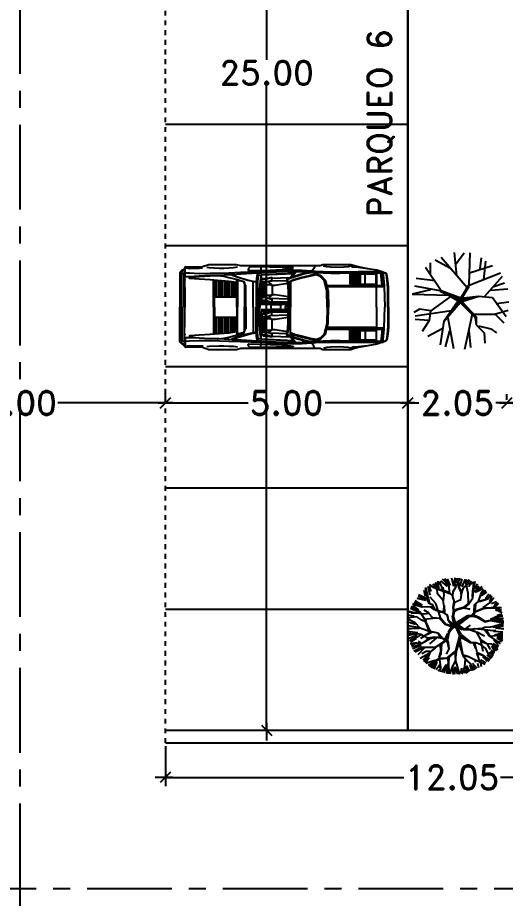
# Model space of a CAD drawing. Header units: millimetres. Extents: x 1590 to 1932, y -48 to 167.
# Drawn here: x 1657.69 to 1667.75, y 59.38 to 77.55 of the extents above; entities that cross this region are included whole.
import ezdxf

# ---------------------------------------------------------------- set-up
doc = ezdxf.new("R2010")
doc.units = ezdxf.units.MM
doc.header["$LTSCALE"] = 0.1
doc.header["$MEASUREMENT"] = 0
doc.header["$PDMODE"] = 35
doc.header["$PDSIZE"] = 0.75
doc.linetypes.add('CENTERX2', pattern=[4, 2.5, -0.5, 0.5, -0.5])
doc.linetypes.add('DASHED', pattern=[0.75, 0.5, -0.25])
doc.layers.get('0').update_dxf_attribs({"linetype": 'CONTINUOUS'})
doc.layers.get('DEFPOINTS').update_dxf_attribs({"linetype": 'CONTINUOUS'})
for name, color, linetype in [('C-PRKG-CARS', 1, 'CONTINUOUS'), ('CALLES', 3, 'CONTINUOUS'), ('L-SITE-TREE', 6, 'CONTINUOUS'), ('PARED', 4, 'CONTINUOUS'), ('PAREDES', 3, 'CONTINUOUS'), ('TEXT', 3, 'CONTINUOUS')]:
    doc.layers.add(name, color=color, linetype=linetype)
doc.styles.add('ROMAND', font='romand.shx')
doc.dimstyles.new('URBA', dxfattribs={"dimtxt": 20, "dimasz": 0.5, "dimexe": 1.25, "dimexo": 0.63, "dimgap": 0.63, "dimtad": 0, "dimtih": 1, "dimtoh": 1, "dimzin": 1, "dimdsep": 46, "dimtxsty": 'ROMAND', "dimcen": 2.5, "dimclrd": 1, "dimclre": 1, "dimclrt": 3, "dimadec": 0, "dimazin": 0, "dimtfac": 1, "dimtmove": 0, "dimatfit": 3, "dimfxl": 1, "dimtvp": 1, "dimtolj": 1, "dimtzin": 1, "dimarcsym": 0})

# ---------------------------------------------------------------- blocks, each defined once
blk = doc.blocks.new('02PTRX04')
at = {"color": 0, "linetype": 'ByBlock'}
for p, q in [((-0.1844, 0.4638), (-0.1643, 0.4411)), ((-0.1575, 0.4268), (-0.1641, 0.4744)), ((-0.1439, 0.4739), (-0.0961, 0.3981)), ((-0.08, 0.384), (-0.1276, 0.4828)), ((-0.0986, 0.4864), (-0.0833, 0.4309)), ((-0.08, 0.4506), (-0.0866, 0.4934)), ((-0.08, 0.4934), (-0.076, 0.4528)), ((-0.0778, 0.3731), (-0.0716, 0.4956)), ((-0.0394, 0.4228), (-0.0628, 0.4934)), ((-0.0373, 0.4246), (-0.0285, 0.5)), ((-0.0103, 0.4207), (0.0175, 0.4991)), ((-0.0103, 0.4966), (-0.0103, 0.4207)), ((-0.0051, 0.3603), (0.0359, 0.5)), ((0.0503, 0.489), (0.0605, 0.4335)), ((0.0896, 0.4206), (0.0615, 0.4978)), ((0.0908, 0.4536), (0.1111, 0.489)), ((0.0908, 0.4864), (0.0908, 0.4536)), ((0.0918, 0.4228), (0.124, 0.4806)), ((0.1437, 0.4714), (0.1086, 0.4134)), ((0.1437, 0.4006), (0.1615, 0.4638)), ((0.1474, 0.3862), (0.1817, 0.4612)), ((-0.2862, 0.3197), (-0.3316, 0.369)), ((-0.3132, 0.3805), (-0.2778, 0.3248)), ((-0.2175, 0.3559), (-0.31, 0.3862)), ((-0.2829, 0.4057), (-0.2424, 0.3805)), ((-0.2157, 0.3603), (-0.269, 0.4268)), ((-0.2606, 0.4268), (-0.2175, 0.3712)), ((-0.2175, 0.3712), (-0.2519, 0.4356)), ((-0.2047, 0.3646), (-0.2456, 0.44)), ((-0.2249, 0.4462), (-0.1946, 0.3754)), ((-0.1681, 0.3409), (-0.2047, 0.3646)), ((-0.2045, 0.4485), (-0.1668, 0.3981)), ((-0.1619, 0.4056), (-0.1747, 0.4312)), ((-0.1725, 0.3215), (-0.1575, 0.4268)), ((-0.0866, 0.3368), (-0.0778, 0.3902)), ((-0.0778, 0.3902), (-0.08, 0.4506)), ((-0.0694, 0.3175), (-0.0778, 0.3731)), ((-0.0073, 0.3603), (-0.0373, 0.4246)), ((0.094, 0.3347), (0.0896, 0.4206)), ((0.094, 0.3475), (0.1474, 0.3884)), ((0.0958, 0.3347), (0.1474, 0.3862)), ((0.1717, 0.4083), (0.1944, 0.4485)), ((0.1717, 0.3854), (0.217, 0.436)), ((0.1927, 0.3453), (0.3002, 0.3946)), ((0.1949, 0.3475), (0.1989, 0.3753)), ((0.2221, 0.3828), (0.2323, 0.4284)), ((0.2505, 0.3603), (0.2592, 0.4184)), ((0.2575, 0.3502), (0.3079, 0.378)), ((0.2725, 0.3148), (0.3232, 0.3652)), ((-0.3285, 0.2313), (-0.3916, 0.297)), ((-0.2778, 0.2846), (-0.3687, 0.335)), ((-0.3078, 0.2637), (-0.3509, 0.2871)), ((-0.3384, 0.3502), (-0.2778, 0.2846)), ((-0.265, 0.2659), (-0.2862, 0.3197)), ((-0.1681, 0.3368), (-0.2157, 0.3603)), ((-0.1725, 0.3215), (-0.1553, 0.2659)), ((-0.1553, 0.2831), (-0.1725, 0.3215)), ((-0.1297, 0.3387), (-0.1681, 0.3409)), ((-0.0972, 0.3325), (-0.1681, 0.3368)), ((-0.1488, 0.1884), (-0.1553, 0.2831)), ((-0.0866, 0.3368), (-0.1297, 0.3387)), ((-0.0716, 0.2377), (-0.1016, 0.2915)), ((-0.0029, 0.2571), (-0.0972, 0.3325)), ((-0.08, 0.3431), (-0.0778, 0.3281)), ((0.0037, 0.2593), (-0.0694, 0.3175)), ((-0.0113, 0.2721), (-0.0051, 0.3581)), ((0.0015, 0.2637), (-0.0073, 0.3603)), ((0.0315, 0.1756), (0.068, 0.2959)), ((0.0443, 0.1562), (0.0724, 0.3043)), ((0.0724, 0.3043), (0.094, 0.3347)), ((0.0746, 0.2981), (0.1218, 0.3131)), ((0.0808, 0.3109), (0.124, 0.3153)), ((0.1218, 0.3131), (0.1927, 0.3453)), ((0.2121, 0.2765), (0.2333, 0.3368)), ((0.2143, 0.2721), (0.287, 0.3065)), ((0.2183, 0.2853), (0.2848, 0.3043)), ((0.2333, 0.3368), (0.2505, 0.3603)), ((0.287, 0.3065), (0.3408, 0.3624)), ((0.3002, 0.2293), (0.3408, 0.3003)), ((0.3064, 0.3281), (0.3452, 0.3559)), ((0.3064, 0.3237), (0.3495, 0.3475)), ((0.3206, 0.2996), (0.3611, 0.335)), ((0.3408, 0.3003), (0.3751, 0.3259)), ((0.3408, 0.2744), (0.3838, 0.3098)), ((0.3509, 0.2667), (0.3863, 0.2919)), ((0.3611, 0.2492), (0.3963, 0.2744)), ((-0.4041, 0.1759), (-0.4723, 0.1835)), ((-0.4109, 0.1821), (-0.4624, 0.2034)), ((-0.3588, 0.196), (-0.457, 0.2163)), ((-0.3611, 0.2061), (-0.4471, 0.2364)), ((-0.3509, 0.2227), (-0.4346, 0.2593)), ((-0.3509, 0.2249), (-0.4259, 0.2615)), ((-0.3359, 0.2249), (-0.4197, 0.2699)), ((-0.3509, 0.1821), (-0.4109, 0.1821)), ((-0.2157, 0.2227), (-0.3509, 0.2227)), ((-0.269, 0.1346), (-0.3509, 0.1821)), ((-0.269, 0.2637), (-0.3078, 0.2637)), ((-0.2003, 0.124), (-0.2712, 0.1862)), ((-0.2113, 0.2249), (-0.265, 0.2659)), ((-0.1297, 0.1712), (-0.2157, 0.2227)), ((-0.106, 0.1456), (-0.2069, 0.2143)), ((-0.1553, 0.2659), (-0.1575, 0.1927)), ((-0.0932, 0.1518), (-0.0738, 0.2355)), ((-0.0844, 0.1496), (-0.0716, 0.2377)), ((0.0381, 0.098), (-0.0029, 0.2571)), ((0.0337, 0.1606), (0.0037, 0.2593)), ((0.0381, 0.1628), (0.0509, 0.2143)), ((0.1777, 0.1756), (0.2033, 0.2337)), ((0.1905, 0.1756), (0.1989, 0.2034)), ((0.1989, 0.2034), (0.2143, 0.2721)), ((0.2077, 0.1712), (0.2399, 0.184)), ((0.2399, 0.184), (0.3002, 0.2293)), ((0.253, 0.1434), (0.2788, 0.2616)), ((0.2572, 0.1563), (0.3175, 0.1821)), ((0.3153, 0.18), (0.369, 0.1864)), ((0.3175, 0.18), (0.3539, 0.2445)), ((0.366, 0.2061), (0.4013, 0.2616)), ((0.369, 0.1864), (0.4205, 0.2552)), ((0.369, 0.1864), (0.4313, 0.2422)), ((0.3812, 0.1809), (0.4342, 0.2163)), ((0.3863, 0.143), (0.4393, 0.2011)), ((0.4265, 0.1631), (0.4568, 0.1835)), ((-0.3958, 0.0811), (-0.4946, 0.0983)), ((-0.399, 0.1), (-0.4873, 0.1303)), ((-0.4, 0.1176), (-0.4796, 0.1542)), ((-0.4092, 0.1303), (-0.4698, 0.1682)), ((-0.3592, 0.0875), (-0.4, 0.1176)), ((-0.3528, 0.18), (-0.385, 0.1563)), ((-0.2604, 0.0596), (-0.3657, 0.1283)), ((-0.2948, 0.1262), (-0.3613, 0.0875)), ((-0.2862, 0.1327), (-0.3506, 0.18)), ((-0.2154, 0.1176), (-0.2948, 0.1262)), ((-0.2196, 0.1241), (-0.2862, 0.1327)), ((-0.2047, 0.1196), (-0.269, 0.1346)), ((-0.1595, 0.1197), (-0.2089, 0.1197)), ((-0.1425, 0.1284), (-0.2047, 0.1196)), ((-0.1382, 0.1284), (-0.1831, 0.0746)), ((-0.1509, 0.1262), (-0.1831, 0.0747)), ((-0.1126, 0.1456), (-0.1425, 0.1284)), ((-0.1104, 0.1368), (-0.1382, 0.1284)), ((-0.0866, 0.1434), (-0.1297, 0.1712)), ((-0.1104, 0.1368), (-0.0844, 0.0768)), ((-0.095, 0.1218), (-0.106, 0.1456)), ((-0.0778, 0.068), (-0.0932, 0.1412)), ((-0.0738, 0.0746), (-0.0866, 0.1434)), ((-0.0076, 0.0016), (0.0381, 0.098)), ((-0.0076, 0.0016), (0.0465, 0.0918)), ((0.0443, 0.1518), (0.0337, 0.1606)), ((0.0465, 0.0918), (0.0359, 0.1496)), ((0.0509, 0.0918), (0.0443, 0.1518)), ((0.0509, 0.1152), (0.1474, 0.1712)), ((0.0552, 0.1024), (0.1324, 0.154)), ((0.0574, 0.0918), (0.1518, 0.1668)), ((0.1474, 0.1712), (0.1905, 0.1756)), ((0.1518, 0.1668), (0.2077, 0.1712)), ((0.2078, 0.0617), (0.2551, 0.1413)), ((0.2143, 0.0617), (0.2938, 0.1025)), ((0.2551, 0.1413), (0.3153, 0.18)), ((0.2959, 0.0359), (0.3474, 0.1048)), ((0.3131, 0.0424), (0.3518, 0.109)), ((0.3474, 0.1048), (0.4227, 0.1584)), ((0.3518, 0.1048), (0.4849, 0.0897)), ((0.4013, 0.0926), (0.4823, 0.0722)), ((0.4217, 0.128), (0.4823, 0.1507)), ((0.4217, 0.1254), (0.4848, 0.1254)), ((0.4217, 0.1076), (0.4848, 0.1102)), ((0.4227, 0.1584), (0.4699, 0.1606)), ((-0.5053, 0.0274), (-0.3808, 0.0231)), ((-0.3743, 0.0231), (-0.5032, 0.0338)), ((-0.3916, 0.0722), (-0.5026, 0.0572)), ((-0.4258, 0.0854), (-0.5011, 0.0768)), ((-0.3916, 0.0168), (-0.4975, -0.0008)), ((-0.4967, 0.0854), (-0.4538, 0.0875)), ((-0.3681, 0.023), (-0.4219, -0.0329)), ((-0.3613, 0.0875), (-0.3958, 0.0811)), ((-0.265, 0.0596), (-0.3681, 0.023)), ((-0.2755, 0.0531), (-0.3098, -0.0392)), ((-0.2648, 0.051), (-0.3056, -0.0371)), ((-0.3012, 0.0897), (-0.2518, 0.064)), ((-0.1831, 0.0746), (-0.265, 0.0596)), ((-0.2625, 0.0531), (-0.1874, 0.0703)), ((-0.0456, 0.0102), (-0.1122, -0.0156)), ((-0.0392, 0.0016), (-0.1101, -0.0177)), ((-0.0371, 0.0037), (-0.08, 0.064)), ((-0.0416, 0.0187), (-0.0778, 0.068)), ((-0.0076, 0.0016), (-0.0756, -0.0585)), ((-0.0394, 0.0274), (-0.0738, 0.0746)), ((-0.0735, -0.05), (-0.0306, 0.0081)), ((-0.0199, 0.0037), (-0.0735, -0.05)), ((-0.0051, 0.0015), (-0.0416, 0.0187)), ((-0.0051, 0.0015), (-0.0394, 0.0274)), ((-0.0076, 0.0016), (-0.0327, -0.1037)), ((-0.0076, 0.0016), (0.0059, -0.0351)), ((0.0081, 0.0143), (0.0037, 0.0015)), ((0.0037, 0.0015), (0.0121, -0.0329)), ((0.0121, -0.0329), (0.0165, 0.0015)), ((0.0165, 0.0274), (0.0509, 0.0852)), ((0.0165, 0.0015), (0.0165, 0.0274)), ((0.0167, 0.0081), (0.0596, 0.0359)), ((0.0188, -0.0005), (0.051, 0.0252)), ((0.0274, -0.0091), (0.0768, 0.0317)), ((0.051, 0.0252), (0.0812, 0.0359)), ((0.0768, 0.0317), (0.0983, 0.0317)), ((0.0812, 0.0359), (0.1477, 0.0359)), ((0.0983, 0.0317), (0.152, -0.007)), ((0.1111, 0.0252), (0.1563, 0.0338)), ((0.1413, 0.0359), (0.2078, 0.0617)), ((0.1477, 0.0359), (0.1907, 0.0274)), ((0.1649, 0.0359), (0.2101, 0.0617)), ((0.1907, 0.0274), (0.2959, 0.0359)), ((0.2272, 0.0274), (0.2723, 0.0252)), ((0.2616, 0.0317), (0.2938, 0.0145)), ((0.2938, 0.0145), (0.3583, 0.0102)), ((0.3024, 0.0381), (0.3819, 0.0468)), ((0.3583, 0.0102), (0.4914, -0.0135)), ((0.3819, 0.0468), (0.4119, 0.0445)), ((0.3838, 0.0117), (0.4897, 0.0017)), ((0.3863, 0.0547), (0.4823, 0.0598)), ((0.409, 0.0193), (0.4948, 0.0295)), ((-0.4168, -0.0135), (-0.5051, -0.0413)), ((-0.4219, -0.0329), (-0.5012, -0.0717)), ((-0.4044, -0.0951), (-0.4881, -0.0822)), ((-0.3528, -0.0585), (-0.4044, -0.0951)), ((-0.3034, -0.0414), (-0.37, -0.1424)), ((-0.3056, -0.0371), (-0.3528, -0.0585)), ((-0.2024, -0.0801), (-0.3292, -0.065)), ((-0.2389, -0.0843), (-0.2797, -0.1295)), ((-0.1595, -0.0757), (-0.2389, -0.0843)), ((-0.1551, -0.078), (-0.2068, -0.2305)), ((-0.1122, -0.0156), (-0.1702, -0.0757)), ((-0.1101, -0.0177), (-0.1595, -0.0757)), ((-0.1509, -0.0757), (-0.0993, -0.0156)), ((-0.0779, -0.0478), (-0.0886, -0.1037)), ((-0.0756, -0.0585), (-0.0842, -0.108)), ((-0.0199, -0.0135), (-0.0348, -0.0994)), ((-0.0048, -0.0349), (-0.0241, -0.1016)), ((0.0059, -0.0351), (0.1218, -0.1083)), ((0.0209, -0.0051), (0.1455, -0.1017)), ((0.0209, -0.0157), (0.1174, -0.0889)), ((0.0231, -0.0373), (0.0209, -0.0157)), ((0.1152, -0.0973), (0.0231, -0.0373)), ((0.1174, -0.0889), (0.0337, -0.0351)), ((0.2183, -0.0911), (0.3002, -0.0435)), ((0.2293, -0.0933), (0.298, -0.0501)), ((0.298, -0.0501), (0.3558, -0.0607)), ((0.3002, -0.0435), (0.3495, -0.0545)), ((0.3495, -0.0545), (0.4589, -0.0435)), ((0.3558, -0.0607), (0.4439, -0.0973)), ((0.4376, -0.1039), (0.3579, -0.0651)), ((0.4526, -0.0351), (0.3623, -0.0523)), ((0.3914, -0.0617), (0.4848, -0.0639)), ((0.4013, -0.0008), (0.4897, -0.0288)), ((0.4141, -0.0767), (0.4897, -0.0792)), ((0.4932, -0.0395), (0.4526, -0.0351)), ((0.4589, -0.0435), (0.4914, -0.0545)), ((0.4932, -0.0457), (0.4676, -0.0417)), ((-0.4293, -0.1019), (-0.495, -0.1095)), ((-0.4494, -0.1339), (-0.486, -0.1424)), ((-0.428, -0.1339), (-0.4817, -0.1488)), ((-0.3814, -0.1398), (-0.4672, -0.1777)), ((-0.37, -0.1424), (-0.4624, -0.1982)), ((-0.385, -0.1295), (-0.4603, -0.1316)), ((-0.384, -0.165), (-0.4446, -0.2106)), ((-0.327, -0.1209), (-0.428, -0.1339)), ((-0.2797, -0.1295), (-0.327, -0.1209)), ((-0.2776, -0.1316), (-0.327, -0.1639)), ((-0.2217, -0.166), (-0.2625, -0.1982)), ((-0.2583, -0.2005), (-0.2217, -0.1746)), ((-0.2217, -0.1746), (-0.2432, -0.2176)), ((-0.2131, -0.1682), (-0.2368, -0.2176)), ((-0.1573, -0.1402), (-0.2217, -0.166)), ((-0.153, -0.1446), (-0.2131, -0.1682)), ((-0.1229, -0.136), (-0.1573, -0.1402)), ((-0.1273, -0.1488), (-0.153, -0.1446)), ((-0.1273, -0.136), (-0.1208, -0.2005)), ((-0.0886, -0.1037), (-0.1229, -0.1339)), ((-0.0993, -0.1166), (-0.1229, -0.136)), ((-0.1208, -0.209), (-0.1187, -0.1381)), ((-0.0842, -0.108), (-0.0993, -0.1166)), ((-0.0327, -0.1037), (-0.0199, -0.1574)), ((-0.0241, -0.1596), (-0.0285, -0.1919)), ((-0.0176, -0.166), (-0.0262, -0.1896)), ((-0.0241, -0.1016), (-0.0155, -0.1532)), ((-0.0199, -0.1574), (0.006, -0.1724)), ((-0.0155, -0.1532), (0.0146, -0.1682)), ((0.006, -0.1724), (0.0876, -0.1961)), ((0.0146, -0.1682), (0.0768, -0.1875)), ((0.1434, -0.1724), (0.064, -0.1833)), ((0.0897, -0.1875), (0.1434, -0.1724)), ((0.1455, -0.1017), (0.1152, -0.0973)), ((0.1218, -0.1083), (0.1627, -0.1105)), ((0.1518, -0.1017), (0.1733, -0.1017)), ((0.1627, -0.1105), (0.1905, -0.1448)), ((0.1733, -0.1017), (0.2183, -0.0911)), ((0.1839, -0.1145), (0.1989, -0.1448)), ((0.1861, -0.1145), (0.2293, -0.0933)), ((0.1885, -0.1467), (0.1928, -0.2176)), ((0.1905, -0.1448), (0.287, -0.1876)), ((0.2015, -0.2176), (0.195, -0.1488)), ((0.1989, -0.1448), (0.2848, -0.181)), ((0.2848, -0.181), (0.3901, -0.1942)), ((0.3967, -0.1854), (0.4698, -0.162)), ((0.409, -0.1701), (0.4772, -0.1373)), ((0.4265, -0.1121), (0.4721, -0.1248)), ((0.476, -0.1145), (0.4376, -0.1039)), ((0.4804, -0.1083), (0.4398, -0.0995)), ((0.4439, -0.0973), (0.4848, -0.0995)), ((-0.3485, -0.1919), (-0.4452, -0.2219)), ((-0.4022, -0.2176), (-0.4452, -0.2262)), ((-0.4387, -0.2348), (-0.4022, -0.2176)), ((-0.4344, -0.2434), (-0.355, -0.1961)), ((-0.346, -0.2106), (-0.4194, -0.2584)), ((-0.3107, -0.261), (-0.399, -0.2839)), ((-0.3056, -0.2686), (-0.3891, -0.304)), ((-0.2625, -0.1982), (-0.3485, -0.1919)), ((-0.2884, -0.2606), (-0.3142, -0.3873)), ((-0.269, -0.2305), (-0.3098, -0.396)), ((-0.2734, -0.2283), (-0.3034, -0.2821)), ((-0.2368, -0.2176), (-0.2734, -0.2283)), ((-0.2068, -0.2305), (-0.2648, -0.2971)), ((-0.1315, -0.2627), (-0.1895, -0.3315)), ((-0.1208, -0.2005), (-0.1315, -0.2627)), ((-0.1294, -0.2585), (-0.1208, -0.3207)), ((-0.0134, -0.2476), (-0.0327, -0.3014)), ((-0.0285, -0.1919), (-0.0176, -0.252)), ((-0.0262, -0.1896), (-0.0113, -0.2434)), ((-0.0113, -0.2434), (0.051, -0.2735)), ((0.0876, -0.1875), (0.1327, -0.2241)), ((0.0876, -0.1961), (0.1306, -0.2305)), ((0.1306, -0.2305), (0.1262, -0.3379)), ((0.1348, -0.2262), (0.1756, -0.2907)), ((0.1928, -0.2176), (0.2336, -0.2499)), ((0.2336, -0.2499), (0.2572, -0.3251)), ((0.2401, -0.2562), (0.326, -0.2799)), ((0.2444, -0.2499), (0.3303, -0.2778)), ((0.2809, -0.1896), (0.3497, -0.2369)), ((0.287, -0.1876), (0.3967, -0.1854)), ((0.3484, -0.2485), (0.3711, -0.3091)), ((0.3497, -0.2369), (0.3926, -0.2928)), ((0.366, -0.2307), (0.4192, -0.2533)), ((0.3901, -0.1942), (0.4245, -0.248)), ((0.4039, -0.1953), (0.4444, -0.2358)), ((0.4166, -0.1902), (0.4696, -0.1902)), ((-0.3034, -0.2821), (-0.385, -0.3207)), ((-0.3132, -0.304), (-0.3285, -0.3646)), ((-0.2653, -0.3165), (-0.288, -0.4051)), ((-0.2552, -0.3544), (-0.2727, -0.4101)), ((-0.067, -0.3444), (-0.2261, -0.3938)), ((-0.2154, -0.3896), (-0.0542, -0.3315)), ((-0.1895, -0.3315), (-0.196, -0.426)), ((-0.1208, -0.3207), (-0.1315, -0.4003)), ((-0.0649, -0.3444), (-0.0714, -0.4088)), ((-0.0306, -0.3056), (-0.0649, -0.3444)), ((-0.0327, -0.3014), (-0.0285, -0.3552)), ((-0.0285, -0.3552), (-0.0005, -0.4003)), ((0.0532, -0.3465), (0.0295, -0.3981)), ((0.0596, -0.3444), (0.0318, -0.4024)), ((0.051, -0.2735), (0.0596, -0.3444)), ((0.0554, -0.3272), (0.0532, -0.3465)), ((0.0596, -0.3444), (0.079, -0.3938)), ((0.1262, -0.3379), (0.1026, -0.4476)), ((0.1714, -0.2993), (0.1756, -0.3659)), ((0.1756, -0.2907), (0.1821, -0.3552)), ((0.18, -0.3552), (0.1971, -0.4562)), ((0.1821, -0.3552), (0.2702, -0.4067)), ((0.1995, -0.347), (0.2802, -0.3872)), ((0.2524, -0.3343), (0.2878, -0.3748)), ((0.2572, -0.3251), (0.311, -0.3659)), ((0.2652, -0.3116), (0.3206, -0.3493)), ((0.3054, -0.2813), (0.3382, -0.3317)), ((0.3303, -0.2778), (0.3604, -0.323)), ((-0.2261, -0.3938), (-0.2711, -0.4218)), ((-0.2071, -0.3974), (-0.2399, -0.4303)), ((-0.2045, -0.4), (-0.2198, -0.4379)), ((-0.196, -0.426), (-0.211, -0.4476)), ((-0.1768, -0.3898), (-0.1819, -0.4605)), ((-0.1365, -0.3773), (-0.1694, -0.458)), ((-0.0884, -0.4076), (-0.1541, -0.4631)), ((-0.0714, -0.4088), (-0.138, -0.4819)), ((-0.1229, -0.4798), (-0.0821, -0.426)), ((-0.0714, -0.411), (-0.1143, -0.484)), ((-0.0556, -0.415), (-0.0884, -0.4858)), ((-0.0202, -0.4051), (-0.0431, -0.4934)), ((-0.0005, -0.4003), (-0.0134, -0.4497)), ((-0.0134, -0.4497), (-0.0069, -0.4949)), ((0.0016, -0.4003), (0.0446, -0.4905)), ((0.005, -0.4453), (0.0101, -0.4908)), ((0.0318, -0.4024), (0.0295, -0.4926)), ((0.0429, -0.4101), (0.063, -0.4858)), ((0.0656, -0.4025), (0.0984, -0.4807)), ((0.079, -0.3938), (0.1607, -0.4626)), ((0.1026, -0.4476), (0.1176, -0.4798)), ((0.1211, -0.4453), (0.1389, -0.4781)), ((0.1287, -0.4051), (0.1717, -0.4529)), ((0.1821, -0.4583), (0.1735, -0.3701)), ((0.1756, -0.3659), (0.1907, -0.4562)), ((0.202, -0.3821), (0.2221, -0.4328)), ((0.2046, -0.3821), (0.2397, -0.4124))]:
    blk.add_line(p, q, dxfattribs=at)
blk = doc.blocks.new('02PTRX03')
at = {"color": 0, "linetype": 'ByBlock'}
for p, q in [((-0.1087, 0.31), (-0.1542, 0.4739)), ((-0.1262, 0.1755), (-0.0667, 0.4907)), ((0.126, 0.1376), (0.0454, 0.5033)), ((0.0909, 0.3057), (0.1085, 0.4823)), ((-0.1823, 0.2889), (-0.3329, 0.3688)), ((-0.1647, 0.2091), (-0.2033, 0.4529)), ((0.2516, 0.3321), (0.2556, 0.436)), ((-0.3189, 0.2049), (-0.3889, 0.3184)), ((0.1683, 0.2487), (0.2516, 0.3321)), ((0.1925, 0.2595), (0.3186, 0.2889)), ((0.3186, 0.2889), (0.3782, 0.331)), ((-0.3259, 0.2049), (-0.4625, 0.1923)), ((-0.3049, 0.104), (-0.3189, 0.2049)), ((-0.0176, -0.0011), (-0.1647, 0.2133)), ((-0.1647, 0.2133), (0.0008, 0.0186)), ((0.1575, 0.1712), (0.1683, 0.2487)), ((0.1683, 0.1654), (0.1683, 0.2487)), ((0.3606, 0.1334), (0.4517, 0.2259)), ((-0.4169, 0.0872), (-0.4765, 0.1208)), ((-0.0877, 0.104), (-0.4625, 0.1586)), ((-0.3014, 0.104), (-0.4169, 0.0872)), ((-0.0981, -0.0448), (-0.3014, 0.104)), ((-0.1165, 0.1483), (-0.0065, 0.0057)), ((-0.0006, 0.0088), (-0.1165, 0.1483)), ((0.1508, 0.1572), (-0.0006, 0.0088)), ((0.0008, 0.0186), (0.1575, 0.1712)), ((0.0052, -0.0002), (0.1508, 0.1572)), ((0.0183, 0.0066), (0.1683, 0.1654)), ((0.1435, 0.1376), (0.3571, 0.1376)), ((0.3361, -0.0347), (0.4762, 0.1628)), ((0.3571, 0.1376), (0.4972, 0.0956)), ((-0.0065, 0.0057), (-0.0126, -0.0152)), ((0.0183, 0.0066), (0.196, -0.0473)), ((0.3747, 0.0283), (0.5043, 0.0115)), ((-0.494, -0.0683), (-0.1189, -0.0568)), ((-0.3049, -0.1146), (-0.494, -0.0683)), ((-0.2033, -0.0978), (-0.1189, -0.0568)), ((0.0084, -0.0256), (-0.1955, -0.102)), ((-0.1788, -0.0954), (0.0113, -0.018)), ((-0.1165, -0.0625), (0.0052, -0.0032)), ((-0.0126, -0.0152), (-0.1165, -0.0625)), ((-0.0981, -0.0448), (-0.0176, -0.0011)), ((0.1745, -0.0419), (0.0052, -0.0002)), ((0.0052, -0.0032), (0.0676, -0.021)), ((0.0084, -0.0256), (0.1925, -0.0473)), ((0.0084, -0.0256), (0.0944, -0.1692)), ((0.0113, -0.018), (0.1745, -0.0419)), ((0.0172, -0.021), (0.0943, -0.1516)), ((0.196, -0.0473), (0.3361, -0.0347)), ((0.2556, -0.0473), (0.4377, -0.2533)), ((-0.2033, -0.102), (-0.466, -0.1524)), ((-0.1955, -0.102), (-0.3539, -0.3415)), ((0.0729, -0.1342), (-0.1928, -0.4466)), ((0.0944, -0.1608), (0.4167, -0.2869)), ((0.0944, -0.1692), (0.105, -0.4929)), ((0.3186, -0.1104), (0.4937, -0.123)), ((0.3396, -0.144), (0.4587, -0.186)), ((-0.2558, -0.207), (-0.452, -0.2281)), ((-0.3049, -0.2702), (-0.3049, -0.392)), ((-0.0331, -0.2575), (-0.0562, -0.4971)), ((0.2451, -0.2196), (0.2661, -0.4088)), ((-0.0982, -0.3331), (-0.2558, -0.4172)), ((0.0979, -0.2869), (0.3361, -0.3626)), ((0.21, -0.3289), (0.224, -0.4424)), ((-0.0445, -0.3756), (0.0419, -0.4929))]:
    blk.add_line(p, q, dxfattribs=at)
blk = doc.blocks.new('02PCAR10')
at = {"color": 0, "linetype": 'ByBlock'}
for p, q in [((-167.01, 29.77), (-168.52, 28.52)), ((-166.02, 30.01), (-167.01, 29.77)), ((-168.52, 28.52), (-169.02, 27.51)), ((-169.02, 27.51), (-166.02, 27.51)), ((-169.02, 27.51), (-169.02, -0.01)), ((-167.77, -0.01), (-167.77, 27.51)), ((-166.02, -0.01), (-166.02, 27.51)), ((-165.52, 21.74), (-165.52, 22.54)), ((-141.99, 0), (-141.99, 22.01)), ((-141.26, -0.01), (-141.26, 21.94)), ((-139.84, 21.81), (-139.84, 8.5)), ((-138.12, 21.65), (-138.12, 8.5)), ((-136.41, 21.56), (-136.41, 8.5)), ((-30.74, 26.25), (-30.74, 19.12)), ((-29.89, 26.25), (-29.89, 19.12)), ((-29.03, 26.25), (-29.03, 19.12)), ((-28.18, 26.25), (-28.18, 19.12)), ((-27.32, 26.25), (-27.32, 19.12)), ((-26.46, 26.25), (-26.46, 19.12)), ((-25.61, 26.25), (-25.61, 19.12)), ((-24.75, 26.25), (-24.75, 19.12)), ((-23.89, 26.25), (-23.89, 19.12)), ((-23.04, 26.25), (-23.04, 19.12)), ((-134.7, 21.42), (-134.7, 8.5)), ((-132.99, 21.27), (-132.99, 8.5)), ((-131.28, 21.13), (-131.28, 8.5)), ((-129.56, 20.97), (-129.56, 8.5)), ((-127.85, 20.72), (-127.85, 8.5)), ((-126.14, 20.46), (-126.14, 8.5)), ((-124.43, 20.2), (-124.43, 8.5)), ((-100.23, 20.27), (-102.73, 20.27)), ((-100.96, 19.51), (-101.48, 18.5)), ((-94.47, 18.01), (-97.21, 20.2)), ((-94.47, 18.01), (-94.47, 10.01)), ((-123.12, 8.25), (-141.26, 8.25)), ((-99.47, 7.75), (-102.73, 7.75)), ((-100.96, 8.5), (-101.48, 9.5)), ((-94.47, 10.01), (-97.2, 7.82)), ((-81.48, 3.5), (-103.48, 3.5)), ((-81.48, 2.23), (-103.48, 2.23)), ((-81.51, 6.52), (-96.34, 6.94)), ((-167.77, -0.01), (-167.77, -27.53)), ((-166.02, -0.01), (-166.02, -27.53)), ((-141.99, -0.02), (-141.99, -22.03)), ((-141.26, -0.01), (-141.26, -21.96)), ((-81.48, -2.25), (-103.48, -2.25)), ((-81.48, -3.52), (-103.48, -3.52)), ((-81.51, -6.53), (-96.34, -6.96)), ((-123.12, -8.26), (-141.26, -8.26)), ((-139.84, -21.82), (-139.84, -8.51)), ((-138.12, -21.66), (-138.12, -8.51)), ((-136.41, -21.58), (-136.41, -8.51)), ((-134.7, -21.43), (-134.7, -8.51)), ((-132.99, -21.29), (-132.99, -8.51)), ((-131.28, -21.15), (-131.28, -8.51)), ((-129.56, -20.99), (-129.56, -8.51)), ((-127.85, -20.74), (-127.85, -8.51)), ((-126.14, -20.48), (-126.14, -8.51)), ((-124.43, -20.22), (-124.43, -8.51)), ((-99.47, -7.77), (-102.73, -7.77)), ((-100.96, -8.52), (-101.48, -9.51)), ((-94.47, -10.03), (-97.2, -7.83)), ((-94.47, -18.02), (-94.47, -10.03)), ((-100.23, -20.28), (-102.73, -20.28)), ((-100.96, -19.53), (-101.48, -18.52)), ((-94.47, -18.02), (-97.21, -20.22)), ((-30.74, -26.27), (-30.74, -19.14)), ((-29.89, -26.27), (-29.89, -19.14)), ((-29.03, -26.27), (-29.03, -19.14)), ((-28.18, -26.27), (-28.18, -19.14)), ((-27.32, -26.27), (-27.32, -19.14)), ((-26.46, -26.27), (-26.46, -19.14)), ((-25.61, -26.27), (-25.61, -19.14)), ((-24.75, -26.27), (-24.75, -19.14)), ((-23.89, -26.27), (-23.89, -19.14)), ((-23.04, -26.27), (-23.04, -19.14)), ((-169.02, -27.53), (-166.02, -27.53)), ((-165.52, -21.76), (-165.52, -22.56))]:
    blk.add_line(p, q, dxfattribs=at)
for points in [[(0, 0), (0, 16.26), (-0.5, 21.76), (-1.25, 26.52), (-1.9, 27.39), (-5.48, 28.64), (-6.9, 29.14), (-9.4, 29.96), (-16.66, 31.26), (-24.68, 32.77), (-27.67, 33.52), (-30.45, 34.51), (-53.41, 34.51), (-55.45, 33.52), (-59.93, 33.52), (-119.99, 33.52), (-123.55, 34.51), (-145.98, 34.51), (-151.87, 32.44), (-161.52, 32.51), (-164.77, 32.77), (-165.27, 32.01), (-165.37, 31.38), (-166.02, 31.26), (-167.13, 30.16), (-167.53, 30.01), (-169.02, 28.52), (-169.51, 27.51), (-169.51, -0.01)], [(-49.11, 16.76), (-9.4, 16.76), (-3.92, 16.81), (-3.9, 17.75), (-4.9, 27.77), (-24.68, 27.77), (-31.42, 27.51), (-39.42, 27.27), (-46.68, 27.27), (-53.07, 27.51), (-59.2, 28.01), (-62.69, 28.26), (-69.95, 28.76), (-75.45, 28.9), (-77.45, 29.02), (-86.2, 28.64), (-95.96, 28.09), (-102.73, 27.66), (-106.48, 27.51), (-106.48, 27.54), (-119.99, 26.81), (-127.04, 26.38), (-129.75, 26.23), (-137.49, 25.76), (-144.75, 25.66), (-153.76, 25.22), (-161.52, 24.75), (-165.52, 24.75), (-165.52, 27.77), (-165.52, 30.08), (-165.37, 31.38)], [(-5.48, 28.64), (-9.4, 28.61), (-24.68, 28.76), (-39.42, 28.52), (-46.68, 28.52), (-59.2, 29.02), (-62.45, 29.26), (-69.95, 29.77), (-77.45, 30.01), (-86.2, 29.65), (-95.96, 29.09), (-103.22, 28.67), (-119.99, 28.06), (-129.75, 27.73), (-144.75, 27.41), (-153.76, 27.22), (-161.52, 27.51), (-165.03, 27.77), (-165.52, 27.77)], [(-165.03, 24.75), (-165.03, 30.08), (-165.03, 32.01), (-164.77, 32.77)], [(-150.58, 31.71), (-153.76, 31.52), (-161.52, 31.26), (-165.03, 32.01)], [(-122.49, 32.51), (-125.74, 32.01), (-129.75, 31.77), (-133.74, 31.52), (-137.49, 31.52), (-145.76, 32.01), (-147.51, 32.27)], [(-103.22, 33.52), (-103.72, 32.77), (-103.72, 29.89), (-103.22, 28.67), (-102.97, 27.66)], [(-75.45, 28.9), (-80.21, 23.76), (-79.82, 23.76), (-79.28, 23.97), (-74.95, 28.9), (-69.95, 28.61), (-64.37, 28.26), (-68.82, 27.27), (-75.89, 25.27), (-79.28, 23.97), (-81.12, 23.26), (-82.45, 22.77), (-81.87, 19.75), (-81.56, 13.01), (-81.43, -0.01)], [(-59.69, 33.52), (-59.93, 32.77), (-60.69, 31.52), (-62.19, 29.26), (-62.69, 28.26), (-62.69, 28.01), (-62.69, 28.01), (-67.83, 27.01), (-74.9, 25.01), (-79.87, 23.26), (-82.21, 22.51), (-81.46, 19.75), (-81.27, 18.01), (-81.07, 13.01), (-80.91, -0.01)], [(-16.66, 31.26), (-24.68, 32.27), (-28.92, 32.51), (-30.17, 33.26), (-32.67, 32.77), (-36.18, 32.51), (-39.42, 32.27), (-46.94, 32.51), (-49.93, 32.77), (-52.69, 33.26)], [(-165.52, 28.49), (-165.76, 28.23), (-165.76, 22.78), (-165.52, 22.54), (-165.52, 21.98), (-165.76, 21.74), (-165.76, 16.28), (-165.52, 16.04), (-165.52, 0)], [(-123.12, 0), (-123.12, 20.01), (-123.12, 20.01), (-129.75, 21), (-144.75, 22.25), (-153.76, 22.77), (-161.52, 23.26), (-161.52, 24.02), (-153.76, 24.98), (-144.75, 25.42), (-138.76, 25.68)], [(-138.5, 25.75), (-133.69, 25.16), (-129.75, 24.26), (-122.63, 22.51), (-117.52, 21), (-116.86, 19.75), (-116.86, 18.76), (-116.98, 18.76), (-117.23, 19.75), (-117.99, 20.76), (-123.48, 21.76), (-122.99, 21), (-122.73, 20.01), (-122.73, 0)], [(-107.45, 20.51), (-109.97, 20.76), (-114.78, 21.84), (-121.24, 23.76), (-126.74, 25.76), (-127.23, 26.02), (-127.16, 26.26)], [(-125.98, 26.45), (-126.65, 26.19), (-126.55, 25.95), (-120.98, 24.02), (-114.24, 22.01), (-107.45, 20.51)], [(-106.48, 27.51), (-106.72, 26.76), (-107.23, 23.26), (-107.45, 20.51), (-107.47, 15.76), (-107.47, -0.01)], [(-105.47, 27.51), (-105.72, 26.76), (-105.86, 25.64), (-106.22, 23.26), (-106.48, 20.51), (-106.48, 19.51), (-106.48, 14.75), (-106.48, -0.01)], [(-76.72, 27.56), (-95.96, 26.59), (-103.48, 26.02), (-105.86, 25.64)], [(-103.48, 26.02), (-103.98, 23.01), (-104.22, 21.26), (-104.47, 17.51), (-104.73, 14.51), (-104.73, 0)], [(-103.48, 24), (-103.98, 21.52), (-104.35, 18.5), (-104.41, 14.51), (-104.41, 0)], [(-77.04, 27.2), (-77.04, 27.2), (-77.04, 27.2), (-103.48, 26.02), (-103.48, 3.52)], [(-81.48, 4.02), (-94.7, 4.39), (-94.7, 4.39), (-94.71, 4), (-101.72, 4.75), (-102.73, 5.51), (-102.73, 8.49), (-102.97, 8.5), (-103.22, 9.5), (-103.22, 18.5), (-102.97, 19.51), (-102.73, 19.53), (-102.73, 22.51), (-101.72, 23.26), (-98.22, 23.5), (-94.71, 24.02), (-94.7, 23.61), (-80, 24.02)], [(-94.71, 24.02), (-97.47, 23.26), (-99.47, 22.51), (-102.47, 22.51)], [(-99.47, 22.51), (-99.47, 20.27), (-99.97, 18.5), (-99.97, 9.5), (-99.47, 7.75), (-99.47, 5.51)], [(-82.13, 21.48), (-96.34, 21.05), (-94.71, 21.52), (-94.7, 23.61)], [(-79.73, -0.01), (-79.83, 13.01), (-79.87, 18.01), (-79.92, 21.26), (-76.92, 22.51), (-71.25, 24.02), (-64.2, 25.76), (-60.57, 26.79), (-57.69, 26.76), (-54.69, 25.51), (-51.18, 21.76), (-48.94, 13.01), (-48.68, -0.01)], [(-49.68, -0.01), (-49.93, 13.01), (-52.19, 21.76), (-55.45, 25.01), (-58.44, 26.26), (-63.7, 25.27), (-70.74, 23.5), (-76.43, 22.01), (-79.49, 20.76), (-79.49, 13.01), (-79.44, -0.01)], [(-49.35, 17.75), (-5.15, 17.75), (-6.15, 27.77)], [(-0.39, -0.01), (-0.39, 15.25), (-0.39, 15.25), (-0.91, 21.76), (-1.64, 26.52), (-2.4, 27.51), (-4.9, 28.52), (-4.4, 27.77), (-4.23, 26.28), (-3.41, 17.75), (-3.41, 16.81), (-2.89, -0.01)], [(-115.98, -0.01), (-115.98, 17.25), (-116.86, 18.76), (-116.98, 0)], [(-109.97, 0), (-109.97, 20.76)], [(-103.22, 9.5), (-101.48, 9.5), (-101.48, 18.5), (-103.22, 18.5)], [(-102.97, 8.5), (-100.96, 8.5), (-100.96, 18.61)], [(-96.34, 21.05), (-99.47, 20.27), (-100.23, 20.27), (-100.96, 18.61), (-100.96, 19.51), (-102.73, 19.53)], [(-99.97, 18.5), (-96.46, 18.5), (-94.47, 18.01), (-91.97, 18.01), (-81.89, 19.65)], [(-9.66, -0.01), (-9.66, 16.5), (-49.11, 16.5)], [(-81.53, 8.3), (-91.97, 10.01), (-94.47, 10.01), (-96.46, 9.5), (-99.97, 9.5)], [(-99.47, 7.75), (-94.71, 6.5), (-94.7, 4.39)], [(-94.71, 4), (-97.47, 4.75), (-99.47, 5.51), (-102.47, 5.51)], [(-81.65, 1.36), (-83.69, 1.36), (-83.69, -0.78), (-81.65, -0.78)], [(0, -0.02), (0, -16.28), (-0.5, -21.77), (-1.25, -26.53), (-1.9, -27.41), (-5.48, -28.66), (-6.9, -29.15), (-9.4, -29.98), (-16.66, -31.28), (-24.68, -32.78), (-27.67, -33.54), (-30.45, -34.53), (-53.41, -34.53), (-55.45, -33.54), (-59.93, -33.54), (-119.99, -33.54), (-123.55, -34.53), (-145.98, -34.53), (-151.87, -32.46), (-161.52, -32.53), (-164.77, -32.78), (-165.27, -32.03), (-165.37, -31.4), (-166.02, -31.28), (-167.13, -30.18), (-167.53, -30.03), (-169.02, -28.54), (-169.51, -27.53), (-169.51, -0.01)], [(-165.52, -30.06), (-166.02, -30.03), (-167.01, -29.79), (-168.52, -28.54), (-169.02, -27.53), (-169.02, -0.01)], [(-165.52, -28.5), (-165.76, -28.25), (-165.76, -22.8), (-165.52, -22.56), (-165.52, -22), (-165.76, -21.76), (-165.76, -16.29), (-165.52, -16.05), (-165.52, -0.02)], [(-123.12, -0.02), (-123.12, -20.03), (-123.12, -20.03), (-129.75, -21.02), (-144.75, -22.27), (-153.76, -22.78), (-161.52, -23.28), (-161.52, -24.03), (-153.76, -24.99), (-144.75, -25.44), (-138.76, -25.69)], [(-138.5, -25.76), (-133.69, -25.18), (-129.75, -24.27), (-122.63, -22.53), (-117.52, -21.02), (-116.86, -19.77), (-116.86, -18.78), (-116.98, -18.78), (-117.23, -19.77), (-117.99, -20.78), (-123.48, -21.77), (-122.99, -21.02), (-122.73, -20.03), (-122.73, -0.02)], [(-115.98, -0.01), (-115.98, -17.27), (-116.86, -18.78), (-116.98, -0.02)], [(-109.97, -0.02), (-109.97, -20.78)], [(-106.48, -27.53), (-106.72, -26.77), (-107.23, -23.28), (-107.45, -20.52), (-107.47, -15.78), (-107.47, -0.01)], [(-105.47, -27.53), (-105.72, -26.77), (-105.86, -25.66), (-106.22, -23.28), (-106.48, -20.52), (-106.48, -19.53), (-106.48, -14.77), (-106.48, -0.01)], [(-103.48, -26.04), (-103.98, -23.02), (-104.22, -21.28), (-104.47, -17.53), (-104.73, -14.53), (-104.73, -0.02)], [(-103.48, -24.02), (-103.98, -21.53), (-104.35, -18.52), (-104.41, -14.53), (-104.41, -0.02)], [(-77.04, -27.22), (-77.04, -27.22), (-77.04, -27.22), (-103.48, -26.04), (-103.48, -3.54)], [(-81.48, -4.03), (-94.7, -4.41), (-94.7, -4.41), (-94.71, -4.02), (-101.72, -4.77), (-102.73, -5.52), (-102.73, -8.5), (-102.97, -8.52), (-103.22, -9.51), (-103.22, -18.52), (-102.97, -19.53), (-102.73, -19.55), (-102.73, -22.53), (-101.72, -23.28), (-98.22, -23.52), (-94.71, -24.03), (-94.7, -23.62), (-80, -24.03)], [(-94.71, -4.02), (-97.47, -4.77), (-99.47, -5.52), (-102.47, -5.52)], [(-99.47, -22.53), (-99.47, -20.28), (-99.97, -18.52), (-99.97, -9.51), (-99.47, -7.77), (-99.47, -5.52)], [(-99.47, -7.77), (-94.71, -6.52), (-94.7, -4.41)], [(-75.45, -28.91), (-80.21, -23.78), (-79.82, -23.78), (-79.28, -23.98), (-74.95, -28.91), (-69.95, -28.62), (-64.37, -28.28), (-68.82, -27.29), (-75.89, -25.28), (-79.28, -23.98), (-81.12, -23.28), (-82.45, -22.78), (-81.87, -19.77), (-81.56, -13.02), (-81.43, -0.01)], [(-59.69, -33.54), (-59.93, -32.78), (-60.69, -31.53), (-62.19, -29.27), (-62.69, -28.28), (-62.69, -28.02), (-62.69, -28.02), (-67.83, -27.03), (-74.9, -25.03), (-79.87, -23.28), (-82.21, -22.53), (-81.46, -19.77), (-81.27, -18.02), (-81.07, -13.02), (-80.91, -0.01)], [(-79.73, -0.01), (-79.83, -13.02), (-79.87, -18.02), (-79.92, -21.28), (-76.92, -22.53), (-71.25, -24.03), (-64.2, -25.78), (-60.57, -26.81), (-57.69, -26.77), (-54.69, -25.52), (-51.18, -21.77), (-48.94, -13.02), (-48.68, -0.01)], [(-49.68, -0.01), (-49.93, -13.02), (-52.19, -21.77), (-55.45, -25.03), (-58.44, -26.28), (-63.7, -25.28), (-70.74, -23.52), (-76.43, -22.03), (-79.49, -20.78), (-79.49, -13.02), (-79.44, -0.01)], [(-9.66, -0.01), (-9.66, -16.52), (-49.11, -16.52)], [(-0.39, -0.01), (-0.39, -15.27), (-0.39, -15.27), (-0.91, -21.77), (-1.64, -26.53), (-2.4, -27.53), (-4.9, -28.54), (-4.4, -27.78), (-4.23, -26.29), (-3.41, -17.77), (-3.41, -16.82), (-2.89, -0.01)], [(-103.22, -9.51), (-101.48, -9.51), (-101.48, -18.52), (-103.22, -18.52)], [(-102.97, -8.52), (-100.96, -8.52), (-100.96, -18.62)], [(-81.53, -8.31), (-91.97, -10.03), (-94.47, -10.03), (-96.46, -9.51), (-99.97, -9.51)], [(-49.11, -16.77), (-9.4, -16.77), (-3.92, -16.82), (-3.9, -17.77), (-4.9, -27.78), (-24.68, -27.78), (-31.42, -27.53), (-39.42, -27.29), (-46.68, -27.29), (-53.07, -27.53), (-59.2, -28.02), (-62.69, -28.28), (-69.95, -28.78), (-75.45, -28.91), (-77.45, -29.03), (-86.2, -28.66), (-95.96, -28.11), (-102.73, -27.68), (-106.48, -27.53), (-106.48, -27.56), (-119.99, -26.82), (-127.04, -26.4), (-129.75, -26.24), (-137.49, -25.78), (-144.75, -25.68), (-153.76, -25.23), (-161.52, -24.77), (-165.52, -24.77), (-165.52, -27.78), (-165.52, -30.1), (-165.37, -31.4)], [(-107.45, -20.52), (-109.97, -20.78), (-114.78, -21.86), (-121.24, -23.78), (-126.74, -25.78), (-127.23, -26.04), (-127.16, -26.28)], [(-125.98, -26.47), (-126.65, -26.21), (-126.55, -25.97), (-120.98, -24.03), (-114.24, -22.03), (-107.45, -20.52)], [(-96.34, -21.07), (-99.47, -20.28), (-100.23, -20.28), (-100.96, -18.62), (-100.96, -19.53), (-102.73, -19.55)], [(-99.97, -18.52), (-96.46, -18.52), (-94.47, -18.02), (-91.97, -18.02), (-81.89, -19.67)], [(-82.13, -21.5), (-96.34, -21.07), (-94.71, -21.53), (-94.7, -23.62)], [(-49.35, -17.77), (-5.15, -17.77), (-6.15, -27.78)], [(-5.48, -28.66), (-9.4, -28.62), (-24.68, -28.78), (-39.42, -28.54), (-46.68, -28.54), (-59.2, -29.03), (-62.45, -29.27), (-69.95, -29.79), (-77.45, -30.03), (-86.2, -29.67), (-95.96, -29.1), (-103.22, -28.69), (-119.99, -28.08), (-129.75, -27.75), (-144.75, -27.42), (-153.76, -27.24), (-161.52, -27.53), (-165.03, -27.78), (-165.52, -27.78)], [(-165.03, -24.77), (-165.03, -30.1), (-165.03, -32.03), (-164.77, -32.78)], [(-76.72, -27.58), (-95.96, -26.6), (-103.48, -26.04), (-105.86, -25.66)], [(-103.22, -33.54), (-103.72, -32.78), (-103.72, -29.91), (-103.22, -28.69), (-102.97, -27.68)], [(-94.71, -24.03), (-97.47, -23.28), (-99.47, -22.53), (-102.47, -22.53)], [(-150.96, -31.71), (-153.76, -31.53), (-161.52, -31.28), (-165.03, -32.03)], [(-122.49, -32.53), (-125.74, -32.03), (-129.75, -31.79), (-133.74, -31.53), (-137.49, -31.53), (-145.76, -32.03), (-147.51, -32.29)], [(-16.66, -31.28), (-24.68, -32.29), (-28.92, -32.53), (-30.17, -33.28), (-32.67, -32.78), (-36.18, -32.53), (-39.42, -32.29), (-46.94, -32.53), (-49.93, -32.78), (-52.69, -33.28)]]:
    blk.add_lwpolyline(points, dxfattribs=at)
for points in [[(-77.45, 31.74), (-77.45, 32.01), (-86.2, 32.15), (-95.96, 32.63), (-103.72, 32.77), (-103.98, 32.77), (-111.97, 32.77), (-112.51, 32.63), (-113.74, 31.52), (-113.98, 30.2), (-113.48, 29.84), (-113.48, 29.84), (-103.98, 29.89), (-95.96, 30.16), (-86.2, 30.61), (-77.45, 31.74)], [(-31.42, 18.76), (-9.91, 18.76), (-9.91, 26.76), (-24.68, 26.76), (-31.42, 26.52)], [(-18.91, 26.76), (-17.79, 27.27), (-9.66, 27.27), (-9.66, 18.26), (-17.79, 18.26), (-18.91, 18.76)], [(-87.45, 1.69), (-87.45, -1.96), (-95.51, -1.96), (-95.51, 1.69)], [(-31.42, -18.78), (-9.91, -18.78), (-9.91, -26.77), (-24.68, -26.77), (-31.42, -26.53)], [(-18.91, -26.77), (-17.79, -27.29), (-9.66, -27.29), (-9.66, -18.28), (-17.79, -18.28), (-18.91, -18.78)], [(-77.45, -31.76), (-77.45, -32.03), (-86.2, -32.17), (-95.96, -32.65), (-103.72, -32.78), (-103.98, -32.78), (-111.97, -32.78), (-112.51, -32.65), (-113.74, -31.53), (-113.98, -30.22), (-113.48, -29.86), (-113.48, -29.86), (-103.98, -29.91), (-95.96, -30.18), (-86.2, -30.63), (-77.45, -31.76)]]:
    blk.add_lwpolyline(points, close=True, dxfattribs=at)
blk = doc.blocks.new('UTP1$0$DIMBLOCK')
at = {"color": 1}
blk.add_line((-7.5, 0), (10.5, 0), dxfattribs=at)
at = {"color": 4}
blk.add_line((-5.25, -5.25), (5.25, 5.25), dxfattribs=at)
blk = doc.blocks.new('*D172')
at = {"layer": 'CALLES', "color": 1, "linetype": 'Continuous', "transparency": 16777216}
for p, q in [((1654.736, 69.66), (1654.736, 69.778)), ((1660.736, 69.66), (1660.736, 69.778)), ((1654.756, 69.598), (1656.954, 69.598)), ((1660.716, 69.598), (1658.518, 69.598))]:
    blk.add_line(p, q, dxfattribs=at)
at = {"layer": 'DEFPOINTS', "color": 0, "linetype": 'Continuous', "transparency": 16777216}
for p in [(1654.736, 69.598), (1660.736, 69.598), (1660.736, 69.598)]:
    blk.add_point(p, dxfattribs=at)
at = {"layer": 'CALLES', "color": 1, "linetype": 'Continuous', "transparency": 16777216, "xscale": 0.02, "yscale": 0.02, "zscale": 0.02, "rotation": 180}
blk.add_blockref('UTP1$0$DIMBLOCK', (1654.736, 69.598), dxfattribs=at)
at = {"layer": 'CALLES', "color": 1, "linetype": 'Continuous', "transparency": 16777216, "xscale": 0.02, "yscale": 0.02, "zscale": 0.02}
blk.add_blockref('UTP1$0$DIMBLOCK', (1660.736, 69.598), dxfattribs=at)
at = {"layer": 'CALLES', "color": 3, "linetype": 'Continuous', "transparency": 16777216, "insert": (1657.736, 69.598), "char_height": 0.5, "attachment_point": 5, "style": 'ROMAND'}
blk.add_mtext('\\A1;6.00', dxfattribs=at)
blk = doc.blocks.new('*D173')
at = {"layer": 'CALLES', "color": 1, "linetype": 'Continuous', "transparency": 16777216}
for p, q in [((1660.736, 69.66), (1660.736, 69.778)), ((1665.736, 69.66), (1665.736, 69.778)), ((1660.756, 69.598), (1662.442, 69.598)), ((1665.716, 69.598), (1664.03, 69.598))]:
    blk.add_line(p, q, dxfattribs=at)
at = {"layer": 'DEFPOINTS', "color": 0, "linetype": 'Continuous', "transparency": 16777216}
for p in [(1660.736, 69.598), (1665.736, 69.598), (1665.736, 69.598)]:
    blk.add_point(p, dxfattribs=at)
at = {"layer": 'CALLES', "color": 1, "linetype": 'Continuous', "transparency": 16777216, "xscale": 0.02, "yscale": 0.02, "zscale": 0.02, "rotation": 180}
blk.add_blockref('UTP1$0$DIMBLOCK', (1660.736, 69.598), dxfattribs=at)
at = {"layer": 'CALLES', "color": 1, "linetype": 'Continuous', "transparency": 16777216, "xscale": 0.02, "yscale": 0.02, "zscale": 0.02}
blk.add_blockref('UTP1$0$DIMBLOCK', (1665.736, 69.598), dxfattribs=at)
at = {"layer": 'CALLES', "color": 3, "linetype": 'Continuous', "transparency": 16777216, "insert": (1663.236, 69.598), "char_height": 0.5, "attachment_point": 5, "style": 'ROMAND'}
blk.add_mtext('\\A1;5.00', dxfattribs=at)
blk = doc.blocks.new('*D174')
at = {"layer": 'CALLES', "color": 1, "linetype": 'Continuous', "transparency": 16777216}
for p, q in [((1665.736, 69.66), (1665.736, 69.778)), ((1667.783, 69.66), (1667.783, 69.778)), ((1665.756, 69.598), (1665.966, 69.598)), ((1667.763, 69.598), (1667.553, 69.598))]:
    blk.add_line(p, q, dxfattribs=at)
at = {"layer": 'DEFPOINTS', "color": 0, "linetype": 'Continuous', "transparency": 16777216}
for p in [(1665.736, 69.598), (1667.783, 69.598), (1667.783, 69.598)]:
    blk.add_point(p, dxfattribs=at)
at = {"layer": 'CALLES', "color": 1, "linetype": 'Continuous', "transparency": 16777216, "xscale": 0.02, "yscale": 0.02, "zscale": 0.02, "rotation": 180}
blk.add_blockref('UTP1$0$DIMBLOCK', (1665.736, 69.598), dxfattribs=at)
at = {"layer": 'CALLES', "color": 1, "linetype": 'Continuous', "transparency": 16777216, "xscale": 0.02, "yscale": 0.02, "zscale": 0.02}
blk.add_blockref('UTP1$0$DIMBLOCK', (1667.783, 69.598), dxfattribs=at)
at = {"layer": 'CALLES', "color": 3, "linetype": 'Continuous', "transparency": 16777216, "insert": (1666.759, 69.598), "char_height": 0.5, "attachment_point": 5, "style": 'ROMAND'}
blk.add_mtext('\\A1;2.05', dxfattribs=at)
blk = doc.blocks.new('*D175')
at = {"layer": 'CALLES', "color": 1, "linetype": 'Continuous', "transparency": 16777216}
for p, q in [((1667.783, 69.66), (1667.783, 69.778)), ((1672.783, 69.66), (1672.783, 69.778)), ((1667.803, 69.598), (1669.489, 69.598)), ((1672.763, 69.598), (1671.077, 69.598))]:
    blk.add_line(p, q, dxfattribs=at)
at = {"layer": 'DEFPOINTS', "color": 0, "linetype": 'Continuous', "transparency": 16777216}
for p in [(1667.783, 69.598), (1672.783, 69.598), (1672.783, 69.598)]:
    blk.add_point(p, dxfattribs=at)
at = {"layer": 'CALLES', "color": 1, "linetype": 'Continuous', "transparency": 16777216, "xscale": 0.02, "yscale": 0.02, "zscale": 0.02, "rotation": 180}
blk.add_blockref('UTP1$0$DIMBLOCK', (1667.783, 69.598), dxfattribs=at)
at = {"layer": 'CALLES', "color": 1, "linetype": 'Continuous', "transparency": 16777216, "xscale": 0.02, "yscale": 0.02, "zscale": 0.02}
blk.add_blockref('UTP1$0$DIMBLOCK', (1672.783, 69.598), dxfattribs=at)
at = {"layer": 'CALLES', "color": 3, "linetype": 'Continuous', "transparency": 16777216, "insert": (1670.283, 69.598), "char_height": 0.5, "attachment_point": 5, "style": 'ROMAND'}
blk.add_mtext('\\A1;5.00', dxfattribs=at)
blk = doc.blocks.new('*D188')
at = {"layer": 'CALLES', "color": 1, "linetype": 'Continuous', "transparency": 16777216}
for p, q in [((1660.736, 62.524), (1660.736, 61.697)), ((1672.783, 62.524), (1672.783, 61.697)), ((1660.756, 61.877), (1665.658, 61.877)), ((1672.763, 61.877), (1667.651, 61.877))]:
    blk.add_line(p, q, dxfattribs=at)
at = {"layer": 'DEFPOINTS', "color": 0, "linetype": 'Continuous', "transparency": 16777216}
for p in [(1660.736, 62.587), (1672.783, 62.587), (1672.783, 61.877)]:
    blk.add_point(p, dxfattribs=at)
at = {"layer": 'CALLES', "color": 1, "linetype": 'Continuous', "transparency": 16777216, "xscale": 0.02, "yscale": 0.02, "zscale": 0.02, "rotation": 180}
blk.add_blockref('UTP1$0$DIMBLOCK', (1660.736, 61.877), dxfattribs=at)
at = {"layer": 'CALLES', "color": 1, "linetype": 'Continuous', "transparency": 16777216, "xscale": 0.02, "yscale": 0.02, "zscale": 0.02}
blk.add_blockref('UTP1$0$DIMBLOCK', (1672.783, 61.877), dxfattribs=at)
at = {"layer": 'CALLES', "color": 3, "linetype": 'Continuous', "transparency": 16777216, "insert": (1666.654, 61.877), "char_height": 0.5, "attachment_point": 5, "style": 'ROMAND'}
blk.add_mtext('\\A1;12.05', dxfattribs=at)
blk = doc.blocks.new('*D194')
at = {"layer": 'CALLES', "color": 1, "linetype": 'Continuous', "transparency": 16777216}
for p, q in [((1660.798, 87.848), (1663.005, 87.848)), ((1662.825, 87.828), (1662.825, 76.676)), ((1662.825, 62.868), (1662.825, 76.136)), ((1660.798, 62.848), (1663.005, 62.848))]:
    blk.add_line(p, q, dxfattribs=at)
at = {"layer": 'DEFPOINTS', "color": 0, "linetype": 'Continuous', "transparency": 16777216}
for p in [(1660.736, 87.848), (1660.736, 62.848), (1662.825, 62.848)]:
    blk.add_point(p, dxfattribs=at)
at = {"layer": 'CALLES', "color": 1, "linetype": 'Continuous', "transparency": 16777216, "xscale": 0.02, "yscale": 0.02, "zscale": 0.02}
for p, rotation in [((1662.825, 87.848), 90), ((1662.825, 62.848), 270)]:
    blk.add_blockref('UTP1$0$DIMBLOCK', p, dxfattribs=dict(at, rotation=rotation))
at = {"layer": 'CALLES', "color": 3, "linetype": 'Continuous', "transparency": 16777216, "insert": (1662.825, 76.406), "char_height": 0.5, "attachment_point": 5, "style": 'ROMAND'}
blk.add_mtext('\\A1;25.00', dxfattribs=at)

msp = doc.modelspace()

# ---------------------------------------------------------------- linework, layer by layer
at = {"color": 2, "linetype": 'Continuous'}
for p, q in [((1660.7358, 75.3476), (1665.7358, 75.3476)), ((1660.7358, 72.8476), (1665.7358, 72.8476)), ((1660.7358, 70.3476), (1665.7358, 70.3476)), ((1660.7358, 67.8476), (1665.7358, 67.8476)), ((1660.7358, 65.3476), (1665.7358, 65.3476))]:
    msp.add_line(p, q, dxfattribs=at)
at = {"layer": 'PARED', "color": 4}
for p, q in [((1665.7358, 87.8476), (1665.7358, 62.8476)), ((1665.7358, 62.8476), (1665.7358, 87.4509)), ((1660.7358, 62.8476), (1672.7831, 62.8476)), ((1660.7358, 62.5869), (1672.7831, 62.5869))]:
    msp.add_line(p, q, dxfattribs=at)
at = {"layer": 'PAREDES', "color": 1, "linetype": 'CENTERX2', "ltscale": 7}
for p, q in [((1657.7358, 59.5869), (1657.7358, 91.1083)), ((1636.7211, 59.5869), (1730.0279, 59.5869)), ((1657.7358, -3.6824), (1657.7358, 59.5869))]:
    msp.add_line(p, q, dxfattribs=at)
at = {"layer": 'PAREDES', "color": 2, "linetype": 'DASHED'}
msp.add_line((1660.7358, 62.5869), (1660.7358, 88.1083), dxfattribs=at)

# ---------------------------------------------------------------- block references
at = {"layer": 'C-PRKG-CARS', "xscale": -0.02539999999999054, "yscale": 0.02539999999999765, "zscale": 0.0254, "rotation": 180}
msp.add_blockref('02PCAR10', (1665.338, 71.573), dxfattribs=at)
at = {"layer": 'L-SITE-TREE', "color": 1, "xscale": -2, "yscale": 2, "zscale": 2, "rotation": 180}
for name, p in [('02PTRX03', (1666.814, 71.706)), ('02PTRX04', (1666.731, 65.0012))]:
    msp.add_blockref(name, p, dxfattribs=at)

# ---------------------------------------------------------------- texts
at = {"layer": 'TEXT', "style": 'ROMAND'}
msp.add_text('PARQUEO 6', height=0.5, rotation=90, dxfattribs=at).set_placement((1665.4049, 73.4294))

# ---------------------------------------------------------------- dimensions: what is measured, and where the dimension line sits
at = {"layer": 'CALLES', "color": 2, "linetype": 'Continuous'}
dim = msp.add_linear_dim(base=(1662.825, 62.8476), p1=(1660.7358, 87.8476), p2=(1660.7358, 62.8476), angle=90, dimstyle='URBA', override={"dimtxt": 0.5, "dimasz": 0.02, "dimexe": 0.18, "dimexo": 0.0625, "dimgap": 0.02, "dimzin": 0, "dimblk1": 'UTP1$0$DIMBLOCK', "dimblk2": 'UTP1$0$DIMBLOCK', "dimsah": 1, "dimcen": 0.09, "dimtdec": 4, "dimtofl": 0, "dimtvp": 0, "dimtzin": 0}, dxfattribs=at)
dim.commit()
dim.dimension.update_dxf_attribs({"geometry": '*D194', "text_midpoint": (1662.825, 76.4058), "dimtype": 160})
for base, p1, p2, picture, middle in [((1660.7358, 69.5979), (1654.7358, 69.5979), (1660.7358, 69.5979), '*D172', (1657.7358, 69.5979)), ((1665.7358, 69.5979), (1660.7358, 69.5979), (1665.7358, 69.5979), '*D173', (1663.2358, 69.5979)), ((1667.7831, 69.5979), (1665.7358, 69.5979), (1667.7831, 69.5979), '*D174', (1666.7594, 69.5979)), ((1672.7831, 69.5979), (1667.7831, 69.5979), (1672.7831, 69.5979), '*D175', (1670.2831, 69.5979))]:
    dim = msp.add_linear_dim(base=base, p1=p1, p2=p2, dimstyle='URBA', override={"dimtxt": 0.5, "dimasz": 0.02, "dimexe": 0.18, "dimexo": 0.0625, "dimgap": 0.02, "dimzin": 0, "dimblk1": 'UTP1$0$DIMBLOCK', "dimblk2": 'UTP1$0$DIMBLOCK', "dimsah": 1, "dimcen": 0.09, "dimtdec": 4, "dimtofl": 0, "dimtmove": 1, "dimtvp": 0, "dimtzin": 0}, dxfattribs=at)
    dim.commit()
    dim.dimension.update_dxf_attribs({"geometry": picture, "text_midpoint": middle})
dim = msp.add_linear_dim(base=(1672.7831, 61.8775), p1=(1660.7358, 62.5869), p2=(1672.7831, 62.5869), dimstyle='URBA', override={"dimtxt": 0.5, "dimasz": 0.02, "dimexe": 0.18, "dimexo": 0.0625, "dimgap": 0.02, "dimzin": 0, "dimblk1": 'UTP1$0$DIMBLOCK', "dimblk2": 'UTP1$0$DIMBLOCK', "dimsah": 1, "dimcen": 0.09, "dimtdec": 4, "dimtofl": 0, "dimtvp": 0, "dimtzin": 0}, dxfattribs=at)
dim.commit()
dim.dimension.update_dxf_attribs({"geometry": '*D188', "text_midpoint": (1666.6545, 61.8775), "dimtype": 160})

doc.saveas('drawing.dxf')
